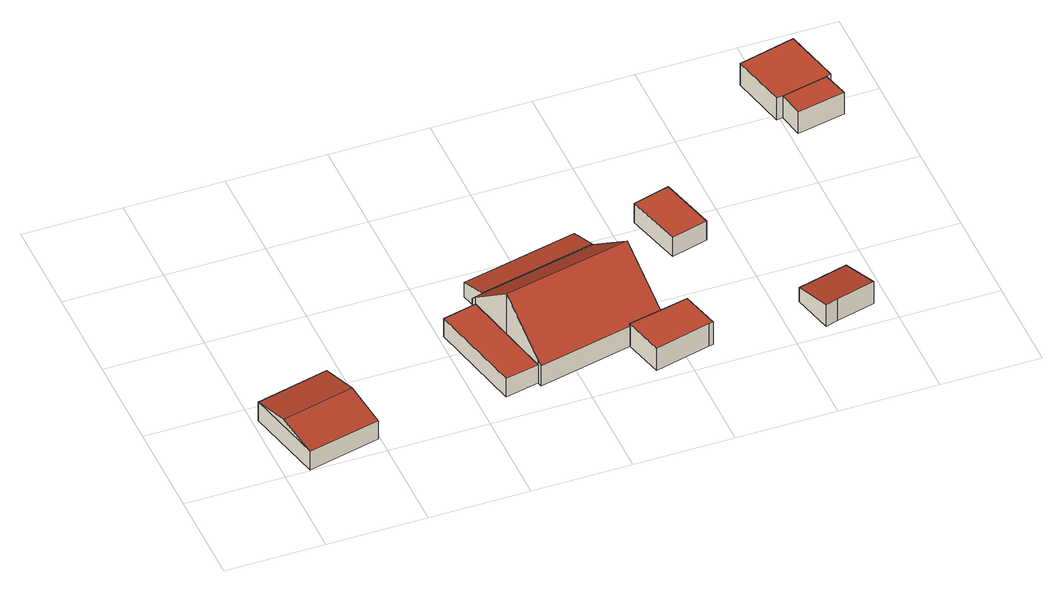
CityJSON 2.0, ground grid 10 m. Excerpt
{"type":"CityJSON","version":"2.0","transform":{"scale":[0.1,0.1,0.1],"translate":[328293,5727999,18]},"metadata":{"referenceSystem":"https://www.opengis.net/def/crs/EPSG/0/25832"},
"CityObjects":{
"building1":{"type":"Building","attributes":{"Geometrietyp2DReferenz":"3000","Gemeindeschluessel":"05170048","function":"31001_2723","roofType":"3100","measuredHeight":3.12},"address":[{"country":"Germany","locality":"Wesel","thoroughfareNumber":"15","thoroughfareName":"Westerheide"}],"geometry":[{"type":"Solid","lod":"2","boundaries":[[[[0,1,2,3]],[[4,5,1,0]],[[6,7,5,4]],[[3,2,7,6]],[[0,8,4]],[[6,9,3]],[[3,9,8,0]],[[4,8,9,6]],[[1,5,7,2]]]],"semantics":{"surfaces":[{"type":"WallSurface"},{"type":"RoofSurface"},{"type":"GroundSurface"}],"values":[[0,0,0,0,0,0,1,1,2]]}}]},
"building2":{"type":"Building","attributes":{"Geometrietyp2DReferenz":"3000","Gemeindeschluessel":"05170048","function":"31001_2723","roofType":"1000","measuredHeight":2.26},"address":[{"country":"Germany","locality":"Wesel","thoroughfareNumber":"15","thoroughfareName":"Westerheide"}],"geometry":[{"type":"Solid","lod":"2","boundaries":[[[[10,11,12,13]],[[14,15,11,10]],[[16,17,15,14]],[[13,12,17,16]],[[14,10,13,16]],[[11,15,17,12]]]],"semantics":{"surfaces":[{"type":"WallSurface"},{"type":"RoofSurface"},{"type":"GroundSurface"}],"values":[[0,0,0,0,1,2]]}}]},
"building3":{"type":"Building","attributes":{"Geometrietyp2DReferenz":"3000","Gemeindeschluessel":"05170048","function":"31001_2723","roofType":"3100","measuredHeight":7.03},"address":[{"country":"Germany","locality":"Wesel","thoroughfareNumber":"15","thoroughfareName":"Westerheide"}],"geometry":[{"type":"Solid","lod":"2","boundaries":[[[[18,19,20,21]],[[22,12,19,18]],[[23,24,12,22]],[[25,17,24,23]],[[26,27,17,25]],[[28,29,27,26]],[[30,31,29,28]],[[32,33,31,30]],[[34,35,33,32]],[[21,20,35,34]],[[22,18,21,34,32,23]],[[30,28,26,25,23,32]],[[19,12,24,17,27,29,31,33,35,20]]]],"semantics":{"surfaces":[{"type":"WallSurface"},{"type":"RoofSurface"},{"type":"GroundSurface"}],"values":[[0,0,0,0,0,0,0,0,0,0,1,1,2]]}}]},
"building4":{"type":"Building","attributes":{"Geometrietyp2DReferenz":"3000","Gemeindeschluessel":"05170048","function":"31001_2723","roofType":"2100","measuredHeight":2.49},"address":[{"country":"Germany","locality":"Wesel","thoroughfareNumber":"15","thoroughfareName":"Westerheide"}],"geometry":[{"type":"Solid","lod":"2","boundaries":[[[[36,31,37,38]],[[39,29,31,36]],[[40,41,29,39]],[[38,37,41,40]],[[39,36,38,40]],[[31,29,41,37]]]],"semantics":{"surfaces":[{"type":"WallSurface"},{"type":"RoofSurface"},{"type":"GroundSurface"}],"values":[[0,0,0,0,1,2]]}}]},
"building5":{"type":"Building","attributes":{"Geometrietyp2DReferenz":"3000","Gemeindeschluessel":"05170048","function":"31001_2723","roofType":"1000","measuredHeight":2.65},"address":[{"country":"Germany","locality":"Wesel","thoroughfareNumber":"15","thoroughfareName":"Westerheide"}],"geometry":[{"type":"Solid","lod":"2","boundaries":[[[[42,43,44,45]],[[46,47,43,42]],[[48,49,47,46]],[[50,51,49,48]],[[52,53,51,50]],[[45,44,53,52]],[[50,48,46,42,45,52]],[[43,47,49,51,53,44]]]],"semantics":{"surfaces":[{"type":"WallSurface"},{"type":"RoofSurface"},{"type":"GroundSurface"}],"values":[[0,0,0,0,0,0,1,2]]}}]},
"building6":{"type":"Building","attributes":{"Geometrietyp2DReferenz":"3000","Gemeindeschluessel":"05170048","function":"31001_2463","roofType":"1000","measuredHeight":2.29},"address":[{"country":"Germany","locality":"Wesel","thoroughfareNumber":"15","thoroughfareName":"Westerheide"}],"geometry":[{"type":"Solid","lod":"2","boundaries":[[[[54,55,56,57]],[[58,59,55,54]],[[60,61,59,58]],[[57,56,61,60]],[[58,54,57,60]],[[55,59,61,56]]]],"semantics":{"surfaces":[{"type":"WallSurface"},{"type":"RoofSurface"},{"type":"GroundSurface"}],"values":[[0,0,0,0,1,2]]}}]},
"building7":{"type":"Building","attributes":{"Geometrietyp2DReferenz":"3000","Gemeindeschluessel":"05170048","function":"31001_2724","roofType":"2100","measuredHeight":2.63},"address":[{"country":"Germany","locality":"Wesel","thoroughfareNumber":"15","thoroughfareName":"Westerheide"}],"geometry":[{"type":"Solid","lod":"2","boundaries":[[[[62,63,64,65]],[[66,67,63,62]],[[68,69,67,66]],[[70,71,69,68]],[[65,64,71,70]],[[68,66,62,65,70]],[[63,67,69,71,64]]]],"semantics":{"surfaces":[{"type":"WallSurface"},{"type":"RoofSurface"},{"type":"GroundSurface"}],"values":[[0,0,0,0,0,1,2]]}}]},
"building8":{"type":"Building","attributes":{"Gemeindeschluessel":"05170048","Geometrietyp2DReferenz":"3000","function":"31001_2723"},"address":[{"country":"Germany","locality":"Wesel","thoroughfareNumber":"14","thoroughfareName":"Westerheide"}],"children":["building8-1","building8-2"]},
"building8-1":{"type":"BuildingPart","attributes":{"roofType":"1000","measuredHeight":2.54},"parents":["building8"],"geometry":[{"type":"Solid","lod":"2","boundaries":[[[[72,73,74,75]],[[76,77,73,72]],[[78,79,77,76]],[[80,81,79,78]],[[75,74,82,83]],[[80,78,76,72,75,83]],[[73,77,79,81,82,74]],[[83,82,81,80]]]],"semantics":{"surfaces":[{"type":"WallSurface"},{"type":"RoofSurface"},{"type":"GroundSurface"},{"type":"ClosureSurface"}],"values":[[0,0,0,0,0,1,2,3]]}}]},
"building8-2":{"type":"BuildingPart","attributes":{"roofType":"1000","measuredHeight":2.54},"parents":["building8"],"geometry":[{"type":"Solid","lod":"2","boundaries":[[[[83,82,84,85]],[[86,87,81,80]],[[85,84,87,86]],[[80,83,85,86]],[[82,81,87,84]],[[80,81,82,83]]]],"semantics":{"surfaces":[{"type":"WallSurface"},{"type":"RoofSurface"},{"type":"GroundSurface"},{"type":"ClosureSurface"}],"values":[[0,0,0,1,2,3]]}}]}
},
"vertices":[
[25,1,30],[25,1,8],[98,18,8],[98,18,30],[6,82,30],[6,82,8],[80,100,30],[80,100,8],[15,42,39],[89,59,39],
[225,23,36],[225,23,14],[259,30,14],[259,30,36],[203,121,36],[203,121,14],[237,129,36],[237,129,14],
[260,25,38],[260,25,14],[355,46,14],[355,46,38],[259,30,42],[248,80,84],[248,80,14],[237,129,44],[236,135,38],[236,135,14],[247,138,38],[247,138,14],[365,164,38],[365,164,14],[377,108,84],[377,108,14],[389,53,38],[389,53,14],
[365,164,39],[358,191,14],[358,191,32],[247,138,39],[240,165,32],[240,165,14],
[416,59,42],[416,59,15],[389,53,15],[389,53,42],[426,20,42],[426,20,15],[422,19,42],[422,19,15],[365,5,42],[365,5,15],[355,46,42],[355,46,15],
[473,155,39],[473,155,16],[458,212,16],[458,212,39],[436,145,39],[436,145,16],[421,202,39],[421,202,16],
[520,45,33],[520,45,16],[530,4,16],[530,4,42],[571,58,33],[571,58,16],[582,18,42],[582,18,16],[543,8,42],[543,8,16],
[581,344,41],[581,344,15],[594,287,15],[594,287,41],[638,358,41],[638,358,15],[652,300,41],[652,300,15],[647,298,41],[647,298,15],[600,288,15],[600,288,41],
[605,262,15],[605,262,41],[654,272,41],[654,272,15]
]}
